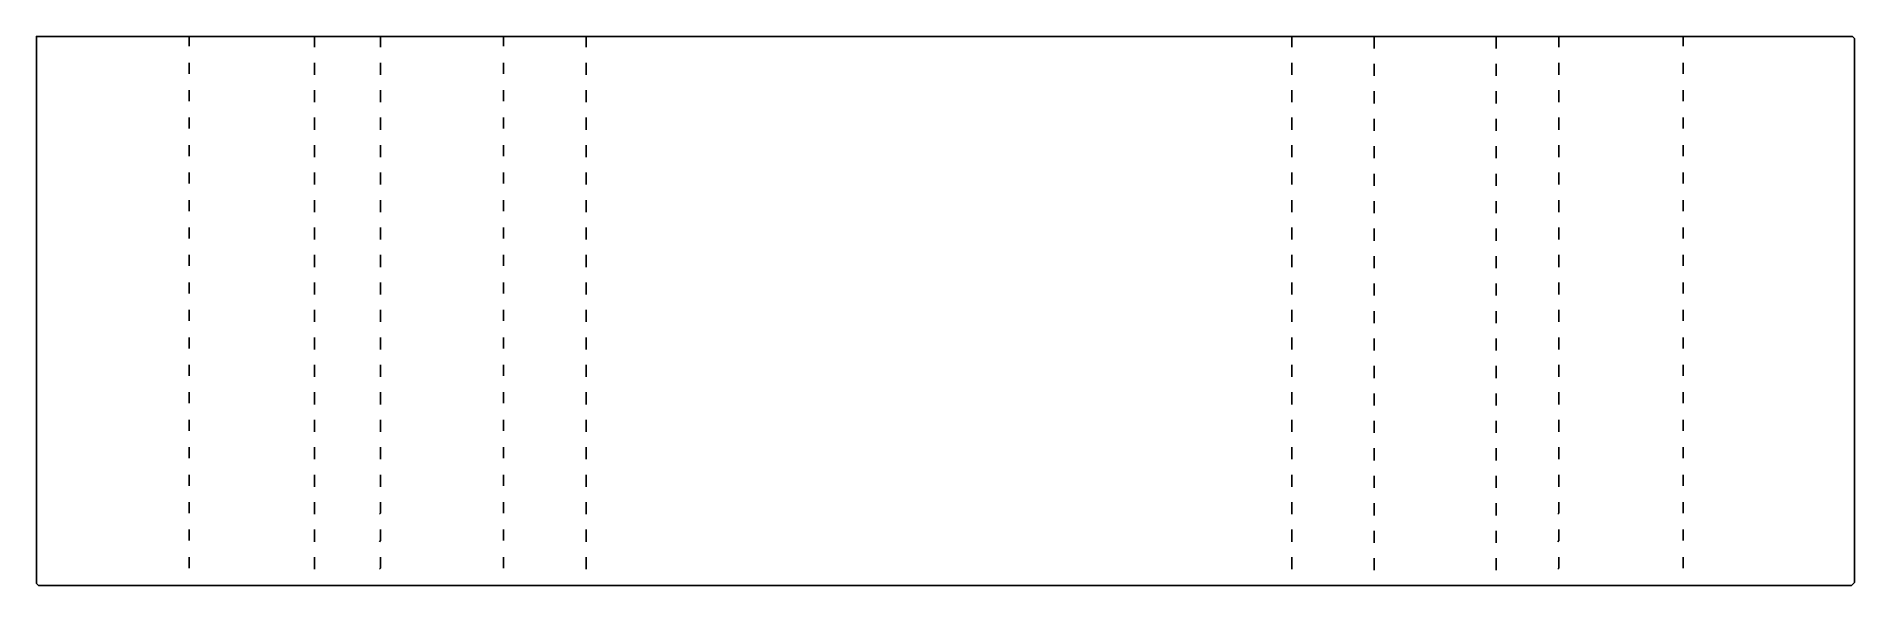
# Model space of a CAD drawing. Extents: x 85 to 1739, y 27 to 527.
import ezdxf

# ---------------------------------------------------------------- set-up
doc = ezdxf.new("R2010")
doc.units = 0
doc.layers.get('0').update_dxf_attribs({"linetype": 'CONTINUOUS'})

msp = doc.modelspace()

# ---------------------------------------------------------------- linework, layer by layer
at = {"color": 250, "linetype": 'CONTINUOUS'}
for points in [[(1736, 27), (1739, 30), (1739, 525), (1737, 527), (85, 527), (85, 29), (87, 27), (1736, 27)], [(224, 518), (224, 527)], [(338, 517), (338, 527)], [(510, 518), (510, 527)], [(585, 517), (585, 527)], [(1227, 517), (1227, 527)], [(1302, 516), (1302, 527)], [(1413, 516), (1413, 527)], [(1583, 518), (1583, 527)], [(224, 493), (224, 503)], [(338, 492), (338, 503)], [(510, 493), (510, 503)], [(585, 492), (585, 503)], [(1227, 492), (1227, 503)], [(1302, 491), (1302, 502)], [(1413, 491), (1413, 502)], [(1583, 493), (1583, 503)], [(224, 468), (224, 478)], [(338, 467), (338, 478)], [(510, 468), (510, 478)], [(585, 467), (585, 478)], [(1227, 467), (1227, 478)], [(1302, 466), (1302, 477)], [(1413, 466), (1413, 477)], [(1583, 468), (1583, 478)], [(224, 443), (224, 453)], [(338, 442), (338, 453)], [(510, 443), (510, 453)], [(585, 442), (585, 453)], [(1227, 442), (1227, 453)], [(1302, 441), (1302, 452)], [(1413, 441), (1413, 452)], [(1583, 443), (1583, 453)], [(224, 418), (224, 428)], [(338, 417), (338, 428)], [(510, 418), (510, 428)], [(585, 417), (585, 428)], [(1227, 417), (1227, 428)], [(1302, 416), (1302, 427)], [(1413, 416), (1413, 427)], [(1583, 418), (1583, 428)], [(224, 393), (224, 403)], [(338, 392), (338, 403)], [(510, 393), (510, 403)], [(585, 392), (585, 403)], [(1227, 392), (1227, 403)], [(1302, 391), (1302, 402)], [(1413, 391), (1413, 402)], [(1583, 393), (1583, 403)], [(224, 368), (224, 378)], [(338, 367), (338, 378)], [(510, 368), (510, 378)], [(585, 367), (585, 378)], [(1227, 367), (1227, 378)], [(1302, 366), (1302, 377)], [(1413, 366), (1413, 377)], [(1583, 368), (1583, 378)], [(224, 343), (224, 353)], [(338, 342), (338, 353)], [(510, 343), (510, 353)], [(585, 342), (585, 353)], [(1227, 342), (1227, 353)], [(1302, 341), (1302, 352)], [(1413, 341), (1413, 352)], [(1583, 343), (1583, 353)], [(224, 318), (224, 328)], [(338, 317), (338, 328)], [(510, 318), (510, 328)], [(585, 317), (585, 328)], [(1227, 317), (1227, 328)], [(1302, 316), (1302, 327)], [(1413, 316), (1413, 327)], [(1583, 318), (1583, 328)], [(224, 293), (224, 303)], [(338, 292), (338, 303)], [(510, 293), (510, 303)], [(585, 292), (585, 303)], [(1227, 292), (1227, 303)], [(1302, 291), (1302, 302)], [(1413, 291), (1413, 302)], [(1583, 293), (1583, 303)], [(224, 268), (224, 278)], [(338, 267), (338, 278)], [(510, 268), (510, 278)], [(585, 267), (585, 278)], [(1227, 267), (1227, 278)], [(1302, 266), (1302, 277)], [(1413, 266), (1413, 277)], [(1583, 268), (1583, 278)], [(224, 243), (224, 253)], [(338, 242), (338, 253)], [(510, 243), (510, 253)], [(585, 242), (585, 253)], [(1227, 242), (1227, 253)], [(1302, 241), (1302, 252)], [(1413, 241), (1413, 252)], [(1583, 243), (1583, 253)], [(224, 218), (224, 228)], [(338, 217), (338, 228)], [(510, 218), (510, 228)], [(585, 217), (585, 228)], [(1227, 217), (1227, 228)], [(1302, 216), (1302, 227)], [(1413, 216), (1413, 227)], [(1583, 218), (1583, 228)], [(224, 193), (224, 203)], [(338, 192), (338, 203)], [(510, 193), (510, 203)], [(585, 192), (585, 203)], [(1227, 192), (1227, 203)], [(1302, 191), (1302, 202)], [(1413, 191), (1413, 202)], [(1583, 193), (1583, 203)], [(224, 168), (224, 178)], [(338, 167), (338, 178)], [(510, 168), (510, 178)], [(585, 167), (585, 178)], [(1227, 167), (1227, 178)], [(1302, 166), (1302, 177)], [(1413, 166), (1413, 177)], [(1583, 168), (1583, 178)], [(224, 143), (224, 153)], [(338, 142), (338, 153)], [(510, 143), (510, 153)], [(585, 142), (585, 153)], [(1227, 142), (1227, 153)], [(1302, 141), (1302, 152)], [(1413, 141), (1413, 152)], [(1583, 143), (1583, 153)], [(224, 118), (224, 128)], [(338, 117), (338, 128)], [(510, 118), (510, 128)], [(585, 117), (585, 128)], [(1227, 117), (1227, 128)], [(1302, 116), (1302, 127)], [(1413, 116), (1413, 127)], [(1583, 118), (1583, 128)], [(224, 93), (224, 103)], [(338, 92), (338, 103)], [(510, 93), (510, 103)], [(585, 92), (585, 103)], [(1227, 92), (1227, 103)], [(1302, 91), (1302, 102)], [(1413, 91), (1413, 102)], [(1583, 93), (1583, 103)], [(224, 68), (224, 78)], [(338, 67), (338, 78)], [(510, 68), (510, 78)], [(585, 67), (585, 78)], [(1227, 67), (1227, 78)], [(1302, 66), (1302, 77)], [(1413, 66), (1413, 77)], [(1583, 68), (1583, 78)], [(224, 43), (224, 53)], [(338, 42), (338, 53)], [(510, 43), (510, 53)], [(585, 42), (585, 53)], [(1227, 42), (1227, 53)], [(1302, 41), (1302, 52)], [(1413, 41), (1413, 52)], [(1583, 43), (1583, 53)]]:
    msp.add_lwpolyline(points, dxfattribs=at)
at = {"color": 251, "linetype": 'CONTINUOUS'}
for points in [[(398, 517), (398, 527)], [(1470, 517), (1470, 527)], [(398, 492), (398, 503)], [(1470, 492), (1470, 503)], [(398, 467), (398, 478)], [(1470, 467), (1470, 478)], [(398, 442), (398, 453)], [(1470, 442), (1470, 453)], [(398, 417), (398, 428)], [(1470, 417), (1470, 428)], [(398, 392), (398, 403)], [(1470, 392), (1470, 403)], [(398, 367), (398, 378)], [(1470, 367), (1470, 378)], [(398, 342), (398, 353)], [(1470, 342), (1470, 353)], [(398, 317), (398, 328)], [(1470, 317), (1470, 328)], [(398, 292), (398, 303)], [(1470, 292), (1470, 303)], [(398, 267), (398, 278)], [(1470, 267), (1470, 278)], [(398, 242), (398, 253)], [(1470, 242), (1470, 253)], [(398, 217), (398, 228)], [(1470, 217), (1470, 228)], [(398, 192), (398, 203)], [(1470, 192), (1470, 203)], [(398, 167), (398, 178)], [(1470, 167), (1470, 178)], [(398, 142), (398, 153)], [(1470, 142), (1470, 153)], [(398, 117), (398, 128)], [(1470, 117), (1470, 128)]]:
    msp.add_lwpolyline(points, dxfattribs=at)
at = {"color": 252, "linetype": 'CONTINUOUS'}
for points in [[(397, 92), (398, 93), (398, 103)], [(1469, 92), (1470, 93), (1470, 103)], [(397, 67), (398, 68), (398, 78)], [(1469, 67), (1470, 68), (1470, 78)], [(397, 42), (398, 43), (398, 53)], [(1469, 42), (1470, 43), (1470, 53)]]:
    msp.add_lwpolyline(points, dxfattribs=at)

doc.saveas('drawing.dxf')
